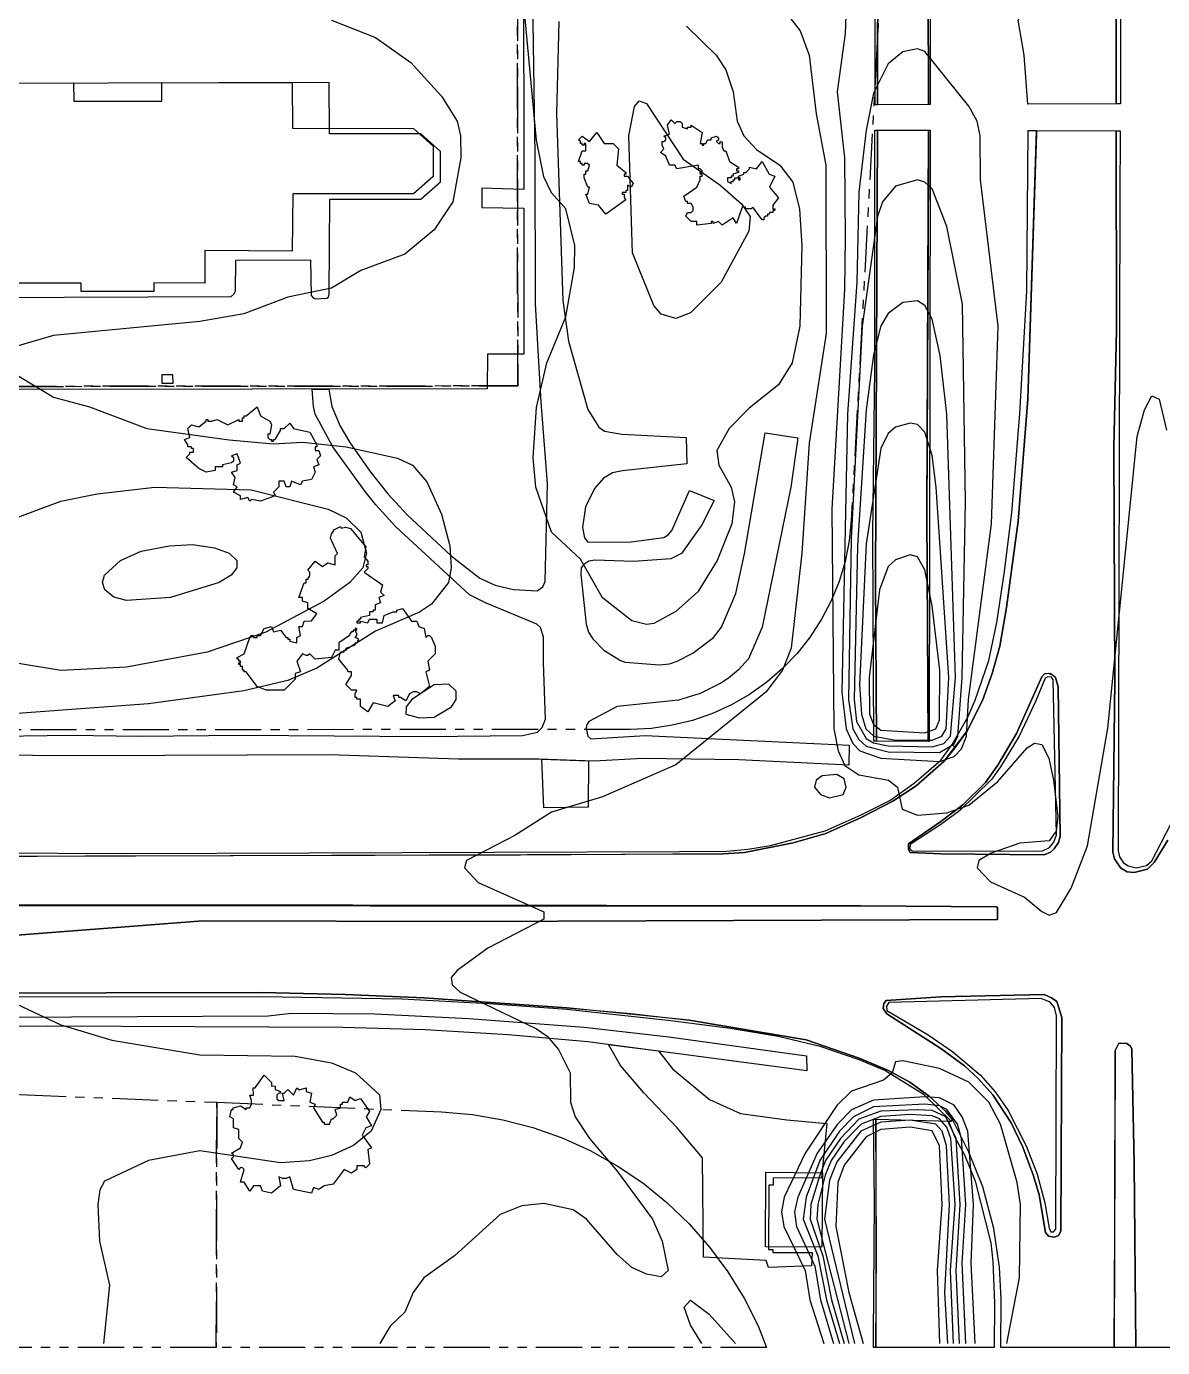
# Model space of a CAD drawing. Header units: metres. Extents: x -550 to 550, y -500 to 950.
# Drawn here: x -14.1 to 142.2, y -500 to -318.1 of the extents above; entities that cross this region are included whole.
import ezdxf

# ---------------------------------------------------------------- set-up
doc = ezdxf.new("R2010")
doc.units = ezdxf.units.M
doc.header["$LTSCALE"] = 2
doc.linetypes.add('PHANTOM', pattern=[6.35, 3.175, -0.635, 0.635, -0.635, 0.635, -0.635])
for name, color, linetype in [('SITE-BLDG-EXIST', 7, 'CONTINUOUS'), ('SITE-PARKING', 250, 'CONTINUOUS'), ('SITE-PATH', 84, 'CONTINUOUS'), ('SITE-PROPERTY', 7, 'PHANTOM'), ('SITE-ROAD-CURB', 7, 'CONTINUOUS'), ('SITE-ROAD-GRAVEL', 32, 'CONTINUOUS'), ('SITE-ROAD-PAVED', 7, 'CONTINUOUS'), ('SITE-TREE-CANOPY', 94, 'CONTINUOUS'), ('TOPO-CONTOUR-MAJOR', 8, 'CONTINUOUS'), ('TOPO-CONTOUR-MINOR', 9, 'CONTINUOUS')]:
    doc.layers.add(name, color=color, linetype=linetype)

msp = doc.modelspace()

# ---------------------------------------------------------------- linework, layer by layer
at = {"layer": 'SITE-BLDG-EXIST'}
msp.add_lwpolyline([(-19.58, -325.95), (-7.65, -325.88), (-7.6, -328.43), (4.48, -328.42), (4.49, -325.87), (22.42, -325.89), (22.49, -332.16), (39.15, -332.17), (41.86, -334.6), (41.86, -338.78), (39.15, -341.16), (22.51, -341.17), (22.43, -349.07), (10.41, -348.97), (10.41, -353.47), (3.42, -353.45), (3.42, -354.61), (-6.61, -354.61), (-6.61, -353.47), (-19.53, -353.46)], dxfattribs=at)
msp.add_lwpolyline([(95.34, -486.2), (87.56, -486.15), (87.61, -475.87), (95.4, -475.93)], close=True, dxfattribs=at)
at = {"layer": 'SITE-PARKING'}
for points in [[(54.23, -276.33), (54.32, -340.56), (48.52, -340.41), (48.53, -343.07), (54.32, -343.17), (54.32, -363.26), (49.31, -363.25), (49.27, -368.01), (-47.82, -368.14)], [(-20.43, -355.44), (14.03, -355.3), (14.47, -354.96), (14.62, -354.58), (14.69, -350.3), (24.96, -350.27), (25.05, -355.17), (25.36, -355.56), (25.66, -355.62), (27.22, -355.56), (27.45, -355.38), (27.55, -354.98), (27.62, -341.92), (40.15, -341.92), (42.86, -339.53), (42.86, -335.35), (40.16, -332.92), (27.58, -332.91), (27.51, -325.87), (-18.12, -325.97)]]:
    msp.add_lwpolyline(points, dxfattribs=at)
msp.add_lwpolyline([(4.52, -367.25), (6.04, -367.25), (6.02, -366.09), (4.51, -366.11)], close=True, dxfattribs=at)
at = {"layer": 'SITE-PATH'}
for points in [[(-21.1, -415.88), (-8.04, -415.71), (1.34, -415.85), (15.68, -415.71), (40.75, -415.87), (54.13, -415.73), (56.21, -415.27), (56.83, -414.65), (57.3, -413.51), (57.01, -405.7), (57.03, -402.18), (56.6, -400.89), (56.11, -400.43), (49.03, -397.48), (46.83, -396.36), (36.66, -386.99), (33.93, -384), (32.47, -382.16), (28.04, -376.01), (25.62, -371.49), (25.36, -370.44), (25.18, -368.07), (27.47, -368.06), (27.88, -370.44), (29.06, -373.16), (30.37, -375.39), (33.14, -379.36), (35.62, -382.49), (38.25, -385.35), (44.32, -391.02), (48.25, -394.1), (50.38, -395.06), (52.89, -395.66), (56.16, -395.83), (56.91, -395.29), (57.25, -394.55), (57.58, -381.04), (56.71, -369.86), (55.93, -356.32), (55.86, -335.85), (55.41, -305.23)], [(59.11, -317.46), (58.79, -330.12), (59.66, -355.87), (60.46, -361.45), (63.14, -370.85), (64.65, -373.28), (65.43, -373.84), (67.81, -374.27), (76.64, -374.72), (76.75, -378.36), (67.9, -379.33), (66.52, -379.57), (65.29, -380.32), (64.04, -381.75), (62.81, -384.27), (62.37, -387.12), (62.67, -388.54), (63.12, -389.13), (69.07, -389.06), (73.58, -388.47), (74.18, -388.11), (74.68, -387.5), (77.09, -382.03), (80.5, -383.41), (78.82, -386.75), (76.02, -390.71), (74.54, -391.43), (69.42, -391.78), (64.07, -391.59), (63.25, -391.73), (62.56, -392.18), (62.19, -392.66), (62.14, -393.6), (62.89, -400.4), (63.21, -401.5), (63.83, -402.45), (65.34, -404.01), (67.6, -405.44), (68.27, -405.65), (72.98, -406.03), (74.35, -405.86), (75.42, -405.49), (77.55, -404.43), (80.43, -402.24), (81.5, -400.83), (83.49, -396.18), (84.66, -390.73), (87.54, -374.08), (92.04, -374.75), (91.06, -381.56), (87.13, -400.82), (85.25, -405.21), (83.85, -406.71), (82.47, -407.87), (81.44, -408.55), (78.58, -409.98), (75.61, -410.87), (67.15, -411.76), (63.28, -413.81), (62.94, -414.32), (62.88, -414.76), (63.12, -415.84), (63.53, -416.21), (70.99, -415.74), (99.1, -417.07), (99.04, -419.84), (83.88, -419.08), (70.65, -418.91), (64.01, -419.28), (56.39, -418.99), (45.31, -418.98), (27.55, -418.39), (-6.35, -418.55), (-48.08, -418.25)]]:
    msp.add_lwpolyline(points, dxfattribs=at)
at = {"layer": 'SITE-PROPERTY'}
for points in [[(108.46, -218.79), (99.37, -386.08), (99.08, -388.95), (98.52, -391.77), (97.69, -394.53), (96.61, -397.21), (95.28, -399.75), (93.71, -402.18), (91.93, -404.44), (89.93, -406.52), (87.74, -408.41), (85.39, -410.08), (82.89, -411.52), (80.27, -412.72), (77.53, -413.66), (74.73, -414.34), (71.87, -414.76), (68.98, -414.9), (-51.87, -415.02)], [(53.38, -275.67), (53.48, -367.62), (-53.48, -367.72)], [(-53.48, -367.72), (53.48, -367.62), (53.38, -275.67)]]:
    msp.add_lwpolyline(points, dxfattribs=at)
for points in [[(-43.95, -458.28), (-15.02, -465.17), (12.06, -466.24), (12, -500), (-44.06, -500)], [(-43.95, -458.28), (-15.02, -465.17), (12.06, -466.24), (12, -500), (-44.06, -500)], [(12.06, -466.24), (42.99, -467.56), (47.24, -467.92), (51.44, -468.64), (55.56, -469.71), (59.58, -471.13), (63.46, -472.88), (67.17, -474.96), (70.7, -477.34), (74, -480.02), (77.08, -482.97), (79.88, -486.16), (82.41, -489.58), (84.63, -493.21), (86.54, -497.01), (87.73, -500), (12, -500)]]:
    msp.add_lwpolyline(points, close=True, dxfattribs=at)
at = {"layer": 'SITE-ROAD-CURB'}
for points in [[(143.92, 125.54), (141.77, 101.99), (140.39, 81.65), (140, 71.35), (139.5, 44.25), (139.41, 27.33), (138.95, -158.99), (138.48, -181.51), (136.86, -230.74), (136.47, -275.22), (136.41, -328.8), (135.82, -328.8), (135.81, -276.62), (136.05, -245.91), (136.69, -215.33), (138.25, -163.61), (138.69, -13.24), (138.68, 37.97), (138.85, 56.07), (139.39, 76.65), (140.31, 93.8), (142.26, 117.21)], [(103.1, -260.51), (102.99, -328.93), (102.65, -328.93), (102.73, -260.31)], [(110.33, -260.38), (110.25, -328.9), (109.98, -328.9), (109.93, -296.39)], [(142.92, -430.15), (141.06, -433.21), (140.13, -434.16), (138.3, -434.6), (137.34, -434.51), (136.42, -433.96), (135.61, -432.74), (135.35, -431.8), (135.65, -408.06), (135.49, -376.08), (135.89, -359.92), (135.83, -332.52), (136.39, -332.52), (136.32, -341.85), (136.08, -431.62), (136.27, -432.44), (136.85, -433.26), (137.46, -433.67), (138.57, -433.94), (139.99, -433.66), (140.74, -432.98), (143.34, -427.93)], [(-28.39, -431.84), (-0.62, -431.98), (75.75, -431.72), (82.23, -431.67), (85.14, -431.39), (88.26, -430.9), (95.79, -428.88), (100.73, -426.65), (104.68, -424.69), (108.04, -422.31), (111.7, -419.12), (113.26, -417), (113.68, -417.4), (112.16, -419.29), (108.3, -422.65), (105.1, -424.77), (100.73, -427.03), (95.87, -429.21), (91.36, -430.54), (84.67, -431.85), (81.76, -432.05), (53.86, -432.21), (-26.12, -432.41)], [(-217.73, -451.64), (18.25, -451.13), (29.75, -451.38), (40.56, -451.85), (60.25, -453.21), (69.04, -454.03), (77.06, -454.91), (93.16, -457.62), (100.48, -460.15), (104.48, -461.86), (107.44, -463.45), (110.07, -465.38), (112.33, -467.44), (113.29, -468.62), (113.1, -468.82), (109.39, -465.21), (103.98, -461.86), (100.47, -460.4), (95.07, -458.54), (89.32, -457.16), (82.72, -456.08), (74.53, -455.01), (60.22, -453.47), (49.52, -452.67), (37.52, -452.04), (18.26, -451.7), (-216.29, -451.98)]]:
    msp.add_lwpolyline(points, dxfattribs=at)
for points in [[(102.83, -416.53), (102.47, -416.53), (102.35, -388.07), (102.62, -365.28), (102.63, -332.39), (102.97, -332.39), (102.72, -394.14)], [(110.24, -336.34), (110.09, -416.59), (109.95, -416.59), (109.79, -385.28), (109.98, -332.41), (110.25, -332.42)], [(124.84, -332.82), (123.66, -369.43), (122.33, -386.22), (120.74, -398.11), (119.8, -403.43), (118.77, -407.22), (117.42, -410.93), (115.32, -415.11), (113.68, -417.4), (113.26, -417), (115.4, -413.21), (116.42, -410.86), (118.3, -405.4), (119.42, -400.17), (120.39, -393.49), (121.49, -385.1), (122.58, -371.4), (123.53, -354.57), (123.7, -332.47), (124.84, -332.47)], [(127.48, -407.75), (127.85, -409.04), (128.14, -429.64), (127.9, -430.46), (127.3, -431.35), (126.81, -431.81), (125.93, -432.16), (111.69, -432.03), (107.49, -431.86), (107.24, -431.44), (107.23, -430.67), (111.7, -427.6), (114.73, -425.29), (117.86, -422.21), (119.54, -419.84), (122.11, -415.45), (125.61, -407.68), (125.96, -407.24), (126.49, -407.14), (127.22, -407.47)], [(107.74, -431.61), (125, -431.67), (125.7, -431.6), (126.67, -431.14), (127.24, -430.44), (127.6, -429.4), (127.14, -408.1), (126.94, -407.73), (126.41, -407.67), (126.06, -407.87), (124.74, -411.05), (122.46, -415.82), (119.92, -420.06), (118.68, -421.79), (114.27, -426.09), (111.7, -428.01), (107.49, -430.76), (107.41, -431.35)], [(33.17, -439.18), (100.64, -439.19), (119.35, -439.35), (119.48, -439.41), (119.5, -441.05), (46.87, -441.35), (10.16, -441.25), (-21.42, -443.7), (-35.09, -444.53), (-214.72, -444.87), (-218.92, -444.74), (-219.39, -444.61), (-219.68, -443.94), (-219.57, -443.26), (-219.18, -443.07), (-218.33, -443.04), (-169.77, -442.9), (-164.45, -442.69), (-157.76, -442.27), (-131.79, -439.98), (-119.1, -439.32), (-110.15, -439.15), (-84.86, -439.12)], [(127.64, -452.37), (128.36, -454.55), (128.2, -483.97), (127.87, -484.56), (127.36, -484.81), (126.51, -484.65), (126.09, -484.14), (125.23, -478.99), (124.46, -476.38), (123, -472.42), (121.38, -469.04), (118.85, -465.2), (116.83, -462.95), (114.94, -461.2), (111.68, -458.82), (104.28, -454.08), (103.78, -453.33), (103.85, -452.65), (104.19, -452.22), (111.69, -451.7), (125.92, -451.39), (126.93, -451.84)], [(126.85, -484.06), (127.19, -484.06), (127.52, -483.71), (127.63, -454.34), (127.33, -453.2), (126.76, -452.44), (125.51, -451.95), (104.53, -452.48), (104.2, -452.99), (104.28, -453.58), (109.95, -456.94), (113.33, -459.29), (117.14, -462.48), (119.19, -464.81), (120.96, -467.35), (123.42, -472.24), (124.96, -476.12), (125.99, -480.08), (126.6, -483.54)], [(46.74, -454.7), (62.62, -455.91), (74.29, -457.21), (93.22, -459.84), (93.28, -461.92), (63.14, -457.93), (52.16, -456.96), (40.75, -456.25), (29.43, -455.95), (-11.28, -455.74), (-36.06, -455.88), (-42.31, -456.05), (-168.74, -456.17), (-168.11, -454.78), (-131.01, -454.72), (-128.13, -454.53), (-119.21, -454.51), (-119.21, -454.64), (-112.63, -454.68), (-35.04, -454.62), (19.12, -454.32), (22.33, -453.95), (33.82, -454.08)], [(135.64, -483.85), (135.7, -459.11), (136.21, -458.08), (137.31, -458.16), (137.81, -458.5), (137.99, -458.92), (138.3, -474.64), (138.53, -500), (135.57, -500)], [(102.43, -498.47), (102.55, -479.89), (102.43, -468.57), (102.75, -468.57), (102.75, -500), (102.43, -500)]]:
    msp.add_lwpolyline(points, close=True, dxfattribs=at)
at = {"layer": 'SITE-ROAD-GRAVEL'}
msp.add_lwpolyline([(95.29, -476.66), (88.62, -476.63), (88.61, -477.62), (88.03, -477.63), (87.98, -486.51), (88.56, -486.51), (88.56, -486.9), (93.98, -486.93), (93.9, -488.76), (87.99, -488.96), (87.65, -488.03), (79.03, -487.55), (78.89, -473.87), (75.42, -469.75), (70.84, -464.95), (67.61, -461.17), (65.98, -458.28), (72.84, -459.16), (74.79, -461.64), (79.87, -465.84), (84.11, -467.77), (90.52, -468.67), (96.02, -469.16)], close=True, dxfattribs=at)
at = {"layer": 'SITE-ROAD-PAVED'}
for points in [[(138.68, 37.97), (138.69, -13.24), (138.25, -163.61), (136.69, -215.33), (136.05, -245.91), (135.81, -276.62), (135.82, -328.8), (123.67, -328.84), (123.15, -322.11), (122.32, -317.27), (124.36, -313.62), (124.79, -299.72), (125, -246.17), (125.36, -231.35), (124.68, -230.24), (124.51, -228.8), (125.44, -227.53), (125.62, -216.1), (126.76, -182.34), (127.28, -117.28), (127.51, -50.82), (127.53, -16.72), (127.3, 8.08), (127.4, 47.33)], [(109.93, -296.39), (109.98, -328.9), (102.99, -328.93), (103.1, -260.51)], [(-26.12, -432.41), (81.76, -432.05), (84.67, -431.85), (91.36, -430.54), (95.87, -429.21), (100.73, -427.03), (105.1, -424.77), (108.3, -422.65), (112.16, -419.29), (115.32, -415.11), (117.42, -410.93), (118.77, -407.22), (119.8, -403.43), (120.74, -398.11), (122.33, -386.22), (123.66, -369.43), (124.84, -332.47), (135.83, -332.52), (135.89, -359.92), (135.49, -376.08), (135.65, -408.06), (135.35, -431.8), (135.61, -432.74), (136.42, -433.96), (137.34, -434.51), (138.3, -434.6), (140.13, -434.16), (141.06, -433.21), (142.92, -430.15)], [(155.19, -500), (138.53, -500), (138.3, -474.64), (137.99, -458.92), (137.81, -458.5), (137.31, -458.16), (136.21, -458.08), (135.7, -459.11), (135.57, -500), (119.96, -500), (120, -493.28), (119.76, -488.92), (118.99, -483.61), (117.46, -477.87), (115.56, -473.1), (113.29, -468.62), (112.33, -467.44), (110.07, -465.38), (107.44, -463.45), (104.48, -461.86), (100.48, -460.15), (93.16, -457.62), (77.06, -454.91), (60.25, -453.21), (40.56, -451.85), (29.75, -451.38), (18.25, -451.13), (-217.73, -451.64)]]:
    msp.add_lwpolyline(points, dxfattribs=at)
for points in [[(109.98, -337.34), (109.79, -385.28), (109.95, -416.59), (102.83, -416.53), (102.72, -394.14), (102.97, -332.39), (109.98, -332.41)], [(126.72, -407.19), (125.96, -407.24), (125.61, -407.68), (122.11, -415.45), (119.54, -419.84), (117.86, -422.21), (114.73, -425.29), (111.7, -427.6), (107.23, -430.67), (107.24, -431.44), (107.49, -431.86), (111.69, -432.03), (125.93, -432.16), (126.81, -431.81), (127.3, -431.35), (127.9, -430.46), (128.14, -429.64), (127.85, -409.04), (127.48, -407.75)], [(57.08, -425.72), (56.8, -419), (63.22, -419.25), (63.16, -425.62)], [(-128.54, -439.78), (-157.76, -442.27), (-164.45, -442.69), (-169.77, -442.9), (-218.33, -443.04), (-219.18, -443.07), (-219.57, -443.26), (-219.68, -443.94), (-219.39, -444.61), (-218.92, -444.74), (-214.72, -444.87), (-35.09, -444.53), (-21.42, -443.7), (10.16, -441.25), (46.87, -441.35), (119.5, -441.05), (119.48, -439.41), (119.35, -439.35), (100.64, -439.19), (-4.17, -439.07), (-110.15, -439.15), (-119.1, -439.32)], [(127.36, -484.81), (127.87, -484.56), (128.2, -483.97), (128.36, -454.55), (127.64, -452.37), (126.93, -451.84), (125.92, -451.39), (111.69, -451.7), (104.19, -452.22), (103.85, -452.65), (103.78, -453.33), (104.28, -454.08), (111.68, -458.82), (114.94, -461.2), (116.83, -462.95), (118.85, -465.2), (121.38, -469.04), (123, -472.42), (124.46, -476.38), (125.23, -478.99), (126.09, -484.14), (126.51, -484.65)], [(102.85, -486.34), (102.75, -468.57), (113.1, -468.82), (112.81, -468.99), (113.64, -471.02), (114.94, -473.47), (116.44, -477.07), (118.57, -485.58), (118.86, -488.17), (119.06, -493.87), (119.05, -500), (102.75, -500)]]:
    msp.add_lwpolyline(points, close=True, dxfattribs=at)
at = {"layer": 'SITE-TREE-CANOPY'}
for points in [[(83.85, -338.74), (84.6, -338.49), (84.6, -338.24), (84.85, -338.24), (85.35, -337.74), (85.35, -337.49), (86.35, -337.74), (87.1, -336.74), (88.09, -338.49), (88.85, -338.74), (88.1, -340.24), (89.35, -341.74), (88.59, -342.74), (88.59, -343.24), (88.85, -343.24), (88.85, -343.49), (88.6, -343.49), (88.6, -343.74), (88.1, -343.74), (88.09, -343.99), (87.85, -343.99), (87.85, -344.24), (87.6, -344.24), (87.35, -344.49), (87.35, -344.74), (87.1, -344.74), (85.85, -342.99), (85.6, -343.24), (84.85, -343.24), (84.84, -342.99), (84.35, -342.99), (83.6, -345.24), (83.1, -344.49), (81.6, -345.49), (81.1, -344.98), (80.35, -345.24), (80.35, -344.99), (80.1, -344.99), (80.1, -345.24), (78.1, -345.49), (78.1, -344.99), (77.35, -344.99), (76.6, -344.24), (76.85, -343.74), (77.35, -343.75), (77.6, -343.49), (77.6, -342.99), (77.35, -342.49), (76.85, -342.49), (76.85, -342.24), (76.6, -342.24), (76.35, -341.49), (78.1, -340.24), (78.6, -339.24), (78.6, -338.74), (78.85, -338.74), (78.85, -338.49), (78.6, -338.49), (78.6, -338.24), (78.85, -338.24), (78.85, -337.99), (78.6, -337.74), (78.35, -337.74), (78.35, -337.24), (75.35, -337.74), (75.1, -337.23), (74.35, -337.25), (73.85, -335.99), (73.1, -335.49), (73.6, -334.99), (73.34, -334.49), (73.35, -333.98), (73.6, -333.98), (73.85, -333.74), (73.84, -333.48), (73.6, -333.24), (74.35, -332.98), (74.1, -331.74), (74.6, -330.99), (75.1, -331.5), (75.35, -331.24), (75.85, -331.24), (76.09, -331.49), (76.1, -331.99), (76.84, -332.24), (76.85, -331.99), (77.35, -331.99), (77.35, -331.74), (78.85, -332.73), (78.6, -334.24), (78.85, -334.24), (78.85, -334.49), (79.1, -334.49), (79.1, -334.24), (79.35, -334.24), (79.6, -333.74), (80.09, -333.74), (80.09, -333.49), (80.85, -333.24), (81.1, -333.49), (81.1, -333.74), (80.85, -333.99), (81.1, -334.24), (81.35, -334.24), (81.34, -333.99), (81.6, -334), (81.6, -334.74), (81.85, -335.24), (82.09, -335.24), (82.6, -336.74), (83.85, -337.49), (83.85, -337.74), (83.6, -337.74), (83.6, -337.99), (83.85, -337.99), (83.85, -338.24), (83.09, -338.49), (83.1, -338.74), (82.85, -338.74), (82.85, -338.99), (82.35, -338.99), (82.35, -339.49), (82.85, -339.74), (82.85, -339.49), (83.1, -339.49), (83.1, -339.24), (83.35, -339.24), (83.35, -338.99), (83.85, -338.99)], [(65.35, -334.24), (66.6, -334.24), (67.35, -334.99), (67.1, -337.24), (68.35, -338.24), (68.35, -338.49), (68.1, -338.49), (68.1, -338.74), (68.6, -338.74), (69.35, -339.74), (69.09, -340.24), (68.6, -339.99), (68.6, -340.74), (68.35, -340.74), (68.35, -340.99), (67.85, -340.99), (67.85, -341.24), (68.1, -341.24), (68.1, -341.74), (68.35, -341.99), (65.6, -343.99), (64.6, -342.74), (63.35, -342.49), (62.85, -341.23), (63.1, -341.23), (63.35, -340.25), (63.1, -340.24), (62.6, -338.99), (62.6, -338.49), (62.85, -338.49), (62.85, -337.99), (63.1, -337.99), (63.35, -337.24), (63.09, -336.99), (62.6, -336.99), (62.6, -337.24), (62.35, -337.24), (62.35, -336.98), (62.1, -336.98), (62.1, -336.74), (61.84, -336.74), (62.35, -335.24), (62.85, -335.24), (62.85, -334.24), (62.6, -334.24), (62.6, -334.49), (62.35, -334.49), (62.35, -334.24), (62.1, -334.24), (62.1, -333.99), (61.85, -333.74), (62.35, -333.24), (63.35, -333.99), (64.35, -332.74)], [(83.84, -339.24), (84.1, -339.24), (84.1, -338.99), (83.85, -338.99)], [(19.6, -372.99), (19.35, -374.24), (19.09, -374.24), (19.09, -374.49), (19.1, -374.74), (19.35, -374.99), (19.6, -374.99), (19.6, -375.24), (19.85, -375.24), (19.85, -374.99), (20.1, -374.99), (20.84, -373.74), (20.84, -373.49), (21.35, -373.49), (22.1, -372.74), (22.6, -373.49), (24.85, -373.99), (25.85, -375.74), (25.85, -375.99), (25.6, -375.99), (25.6, -376.49), (26.1, -376.49), (26.35, -377.24), (25.85, -377.74), (26.1, -378.48), (25.35, -378.74), (25.6, -379.48), (25.1, -380.49), (23.85, -380.74), (23.59, -381.24), (22.35, -380.74), (22.1, -381.49), (21.6, -381.49), (21.35, -380.74), (20.6, -380.74), (20.6, -381.49), (19.85, -382.24), (20.1, -382.74), (18.1, -383.49), (16.85, -383.24), (16.6, -383.49), (16.34, -382.99), (15.35, -383.24), (15.35, -382.74), (14.35, -382.24), (14.85, -381.5), (14.35, -381.24), (14.6, -380.24), (14.09, -379.49), (14.85, -379.24), (14.85, -378.49), (15.35, -378.24), (14.85, -376.99), (14.1, -377.24), (14.35, -377.49), (14.35, -377.99), (14.1, -378.23), (12.85, -378.49), (12.85, -378.74), (11.85, -378.74), (11.85, -379.24), (10.6, -379.49), (9.6, -378.99), (7.85, -377.49), (8.35, -376.99), (8.35, -376.74), (8.84, -376.74), (8.85, -376.24), (8.6, -376.24), (8.6, -375.99), (8.09, -375.99), (8.09, -375.74), (7.6, -374.99), (8.35, -374.73), (8.1, -373.49), (8.6, -372.99), (9.6, -373.23), (10.6, -372.49), (10.6, -372.23), (10.85, -372.23), (10.84, -372.49), (11.35, -372.49), (12.1, -372.24), (13.6, -372.99), (15.09, -372.24), (15.1, -372.49), (15.6, -372.49), (15.6, -371.99), (15.85, -371.99), (15.85, -371.74), (16.1, -371.74), (17.6, -370.49), (18.1, -371.74), (19.35, -372.49)], [(30.84, -401.24), (30.85, -401.49), (30.6, -401.49), (30.35, -401.74), (30.34, -401.99), (28.85, -402.99), (28.85, -403.99), (28.35, -403.99), (27.85, -404.99), (25.6, -405.24), (24.85, -404.49), (24.6, -404.75), (24.35, -404.74), (23.84, -404.49), (23.1, -405.49), (23.6, -406.99), (22.85, -407.23), (22.85, -407.99), (21.35, -409.49), (18.84, -409.49), (17.6, -408.99), (16.1, -406.99), (15.85, -406.99), (15.85, -406.74), (15.6, -406.74), (15.6, -406.24), (15.34, -406.23), (15.34, -405.99), (15.1, -405.99), (15.1, -405.75), (15.35, -405.73), (15.35, -405.49), (15.1, -405.49), (15.1, -405.24), (14.85, -405.24), (14.85, -404.99), (15.85, -404.49), (16.6, -402.24), (16.85, -401.99), (17.1, -401.99), (17.1, -402.24), (17.34, -402.24), (17.6, -402.24), (17.6, -401.99), (18.1, -401.99), (18.6, -400.99), (19.6, -400.75), (19.85, -401.49), (20.85, -401.24), (21.6, -402.24), (21.85, -402.24), (21.85, -402.49), (22.1, -402.49), (22.1, -402.74), (23.1, -402.99), (23.1, -402.24), (23.6, -401.99), (23.35, -400.74), (23.85, -400.74), (24.1, -399.99), (25.1, -399.98), (25.85, -398.98), (24.6, -398.24), (24.6, -397.49), (23.85, -397.24), (23.85, -396.74), (23.35, -396.73), (24.1, -394.74), (24.35, -394.74), (24.35, -394.24), (24.6, -394.24), (24.85, -393.74), (24.85, -393.24), (24.6, -392.99), (25.6, -391.74), (26.6, -392.49), (27.34, -391.99), (28.35, -392.24), (28.35, -390.99), (28.66, -390.68), (27.71, -388.59), (27.85, -388), (28.18, -387.57), (28.1, -387.49), (29.1, -386.99), (29.2, -387.21), (29.77, -387.07), (30.46, -387.26), (32.59, -389.75), (32.33, -391.14), (32.84, -391.74), (32.85, -392.24), (32.6, -392.24), (32.6, -392.49), (32.85, -392.49), (32.85, -392.74), (32.35, -393.24), (34.85, -394.99), (34.59, -395.99), (35.1, -396.49), (34.35, -396.74), (34.6, -397.49), (33.85, -397.74), (33.85, -398.49), (33.6, -398.49), (33.6, -398.74), (33.1, -398.74), (33.09, -399.24), (31.85, -399.49), (31.85, -399.74), (31.6, -399.74), (31.6, -399.99), (31.34, -399.99), (31.34, -400.24), (31.85, -400.24), (31.85, -399.99), (32.85, -400.24), (33.1, -399.74), (34.1, -399.74), (34.1, -400.24), (34.85, -400.24), (35.1, -399.24), (36.35, -398.74), (36.85, -398.74), (36.85, -398.49), (37.6, -398.24), (38.85, -399.99), (39.6, -399.99), (39.85, -400.74), (40.6, -401), (40.85, -402.24), (41.1, -401.99), (41.35, -401.99), (41.6, -402.24), (42.1, -403.49), (42.1, -404.49), (41.1, -405.49), (41.35, -406.74), (40.84, -406.99), (41.35, -408.99), (40.1, -409.99), (39.6, -409.74), (39.1, -409.74), (38.6, -409.99), (38.1, -410.99), (37.35, -410.49), (37.1, -410.49), (37.1, -410.23), (36.35, -410.24), (36.6, -410.99), (35.6, -411.73), (33.6, -411.24), (32.85, -412.49), (31.85, -411.74), (31.85, -410.74), (31.34, -410.74), (31.34, -410.49), (31.1, -410.49), (31.1, -409.99), (31.35, -409.49), (30.59, -409.49), (29.84, -408.73), (30.6, -407.49), (30.6, -406.99), (30.1, -406.99), (30.1, -406.74), (28.84, -405.24), (29.1, -404.24), (29.6, -404.24), (29.6, -403.98), (29.85, -403.98), (29.85, -403.74), (31.09, -403.24), (31.09, -402.99), (31.35, -402.99), (31.6, -402.49), (31.1, -402.24), (31.35, -401.98), (31.35, -401.74), (31.1, -401.24)], [(31.35, -401.24), (31.35, -400.99), (31.1, -400.99), (31.1, -401.24)], [(19.6, -463.99), (20.1, -464), (20.1, -464.48), (20.84, -464.74), (20.85, -464.99), (20.6, -464.99), (20.34, -465.24), (20.34, -465.74), (20.6, -465.99), (21.35, -465.99), (21.1, -464.99), (21.35, -464.99), (21.85, -464.49), (22.6, -465.24), (23.1, -464.24), (23.34, -464.49), (23.6, -464.49), (24.35, -464.23), (24.35, -464.73), (25.1, -464.99), (24.85, -466.24), (25.6, -466.49), (25.35, -466.99), (26.6, -468.99), (26.85, -468.99), (26.85, -469.24), (27.59, -469.24), (27.85, -468.49), (28.09, -468.49), (28.6, -467.99), (28.35, -467.24), (29.1, -466.99), (29.09, -466.49), (29.35, -466.49), (29.35, -466.24), (30.1, -466.24), (30.35, -465.49), (31.1, -465.99), (31.85, -465.73), (33.1, -467.49), (32.6, -468.24), (33.35, -469.49), (32.59, -469.74), (32.09, -470.74), (33.35, -472.49), (32.85, -472.74), (33.1, -474.74), (32.59, -475.24), (32.35, -474.99), (31.34, -474.99), (31.35, -475.49), (30.6, -475.99), (29.6, -475.49), (28.1, -477.49), (26.85, -477.74), (26.1, -478.24), (25.35, -477.98), (25.1, -478.74), (22.6, -478.24), (22.1, -476.49), (21.6, -476.74), (21.1, -476.74), (20.6, -476.49), (20.85, -477.75), (19.6, -478.74), (18.35, -478.49), (18.1, -477.74), (17.1, -477.74), (16.6, -478.48), (15.85, -477.24), (15.35, -477.24), (15.85, -475.49), (15.6, -475.24), (15.35, -475.23), (15.1, -475.49), (14.1, -473.99), (14.35, -473.74), (14.35, -473.49), (14.1, -473.24), (15.35, -472.49), (15.6, -471.74), (15.1, -471.24), (15.1, -469.98), (14.35, -469.74), (14.35, -468.49), (13.84, -468.24), (14.1, -467.24), (14.34, -467.24), (14.34, -466.99), (15.35, -466.74), (16.1, -467.24), (16.1, -466.99), (16.6, -466.99), (16.85, -466.49), (16.85, -465.99), (16.59, -465.24), (17.1, -465.24), (17.09, -464.24), (17.35, -464.24), (18.6, -462.49), (19.6, -463.49)]]:
    msp.add_lwpolyline(points, close=True, dxfattribs=at)
at = {"layer": 'TOPO-CONTOUR-MAJOR'}
for points in [[(91.04, -317.08), (92.35, -318.76), (93.6, -322.11), (94.54, -330.17), (95.88, -337.23), (95.91, -360.4), (93.58, -375.52), (92.55, -390.63), (91.08, -403.73), (89.89, -406.75), (87.61, -409.78), (75.22, -419.8), (65.15, -424.2), (58.1, -426.3), (53.06, -429.5), (46.44, -432.95), (46.15, -433.96), (48.02, -435.97), (57.08, -440), (57.05, -441.01), (49.37, -445.04), (45.12, -448.07), (44.32, -449.07), (44.47, -450.08), (45.54, -451.09), (56.05, -456.13), (57.51, -457.13), (59.1, -458.96), (60.67, -462.17), (60.72, -466.2), (61.37, -468.22), (63.34, -471.24), (67.16, -475.72), (72, -482.32), (73.34, -485.35), (74.16, -489.38), (73.21, -490.27), (71.19, -489.9), (69.18, -488.96), (67.16, -487.19), (62.94, -482.32), (61.12, -481.03), (57.09, -480.15), (54.06, -480.51), (51.04, -481.69), (44.79, -487.36), (40.57, -490.38), (39.08, -492.4), (37.94, -495.13), (35.93, -497.04), (34.51, -499.45)], [(113.46, -499.45), (113.03, -489.38), (113.65, -480.31), (113.06, -471.24), (112.51, -469.66), (111.5, -468.52), (110.49, -468.1), (107.47, -467.93), (103.44, -468.17), (100.73, -469.23), (98.4, -471.64), (96.61, -474.26), (95.76, -476.28), (94.76, -480.31), (94.65, -482.32), (99.06, -499.45)], [(78.82, -499.45), (77.24, -496.92), (76.36, -494.42), (77.24, -493.48), (79.81, -495.42), (83.45, -499.45)]]:
    msp.add_lwpolyline(points, dxfattribs=at)
for points in [[(105.45, -373.32), (104.45, -374.16), (103.44, -376.22), (101.42, -389.34), (100.52, -408.77), (100.76, -412.8), (101.38, -414.81), (102.47, -415.82), (105.45, -416.39), (110.49, -416.37), (111.82, -415.82), (112.42, -414.81), (112.78, -407.76), (111.07, -381.56), (110.49, -377.21), (109.48, -373.98), (108.48, -372.94), (107.47, -372.76)], [(41.97, -408.75), (38.92, -410.78), (38.13, -411.79), (38.09, -412.8), (39.96, -413.32), (41.97, -413.24), (44.37, -411.79), (45, -410.78), (45, -409.65), (43.99, -408.66)]]:
    msp.add_lwpolyline(points, close=True, dxfattribs=at)
at = {"layer": 'TOPO-CONTOUR-MINOR'}
for points in [[(76.7, -318.08), (80.78, -322.11), (82.11, -324.13), (83.1, -327.15), (83.67, -331.18), (84.61, -333.2), (86.31, -335.08), (89.53, -337.23), (91.35, -339.56), (92.27, -343.27), (92.55, -348.31), (92.3, -359.4), (91.26, -364.43), (89.37, -367.46), (85.3, -370.68), (82.56, -373.5), (80.89, -376.52), (81.16, -378.54), (82.83, -381.56), (83.3, -383.58), (82.92, -386.6), (80.9, -391.64), (78.25, -395.97), (75.22, -398.66), (72.2, -400.34), (71.19, -400.48), (69.18, -399.94), (65.15, -396.77), (62.13, -391.47), (58.1, -387.76), (55.96, -381.56), (55.62, -377.53), (56.08, -370.57), (57.46, -364.43), (60.11, -358.1), (61.29, -351.33), (61.34, -348.31), (60.11, -343.26), (58.1, -341.02), (57.09, -338.84), (56.08, -333.79), (53.06, -301.73)], [(98.72, -314.05), (98.54, -319.09), (97.41, -327.15), (98.42, -336.22), (98.52, -347.3), (98.44, -354.36), (96.72, -384.59), (96.98, -414.81), (97.57, -417.84), (98.47, -419.85), (100.42, -421.17), (104.49, -421.87), (105.75, -422.87), (106.38, -425.9), (108.48, -426.72), (112.51, -426.39), (115.53, -425.31), (119.56, -422.07), (123.59, -417.45), (124.6, -416.81), (125.61, -416.98), (126.54, -418.84), (127.2, -421.87), (127.8, -426.91), (127.57, -428.92), (126.61, -430.22), (122.58, -430.55), (118.62, -431.94), (116.94, -432.95), (116.68, -433.96), (118.55, -435.88), (123.2, -437.99), (125.61, -439.98), (126.61, -440.48), (127.62, -440.09), (129.64, -436.77), (131.89, -430.94), (134.67, -414.71), (138.7, -374.6), (139.71, -370.9), (140.72, -368.97), (141.73, -369.46), (142.73, -373.71)], [(27.87, -317.26), (33.91, -319.64), (38.75, -323.12), (42.98, -327.74), (45.12, -331.18), (45.6, -333.2), (45.65, -336.22), (44.56, -342.27), (41.97, -346.15), (37.94, -349.5), (31.9, -351.72), (27.87, -354.18), (21.82, -355.41), (15.78, -357.7), (9.73, -358.73), (-10.42, -360.66), (-20.5, -363.63)], [(-16.47, -365.48), (-10.42, -369.18), (-5.44, -370.48), (2.46, -373.5), (13.76, -375.06), (19.81, -375.58), (23.84, -375.38), (29.88, -376), (36.94, -377.55), (39, -378.54), (40.97, -380.81), (42.98, -385.26), (44.12, -389.62), (44.3, -392.65), (43.94, -394.66), (41.62, -397.68), (39.96, -398.76), (33.91, -401.37), (25.85, -406.46), (21.82, -408.16), (15.78, -409.59), (2.68, -411.39), (-26.54, -413.55)], [(-15.46, -452.74), (-9.41, -455.59), (-2.36, -457.7), (9.73, -459.68), (22.83, -459.9), (27.87, -460.78), (31.17, -462.17), (34.47, -465.19), (34.63, -467.21), (33.33, -470.23), (30.89, -472.19), (27.87, -473.57), (24.84, -474.3), (20.81, -474.56), (9.73, -472.93), (2.68, -474.23), (-3.37, -477.11), (-4.05, -478.29), (-4.29, -480.31), (-4.09, -485.35), (-2.69, -491.39), (-3.53, -499.45)], [(120.76, -499.45), (122.53, -490.38), (122.68, -480.31), (122.22, -477.29), (119.93, -469.23), (118.32, -466.2), (115.53, -463.48), (111.5, -461.58), (106.46, -460.54), (105.45, -460.65), (105.01, -462.17), (103.8, -463.18), (99.41, -464.69), (97.39, -466.68), (93.05, -473.26), (90.12, -479.3), (89.76, -481.32), (90.08, -483.33), (93.05, -489.38), (93.69, -493.41), (95.58, -499.45)], [(116.42, -499.45), (115.89, -488.37), (116.21, -480.31), (115.39, -470.23), (114.65, -468.22), (113.51, -466.64), (111.5, -465.61), (109.48, -465.49), (102.43, -465.92), (99.41, -467.28), (97.48, -469.23), (94.67, -473.26), (92, -479.3), (91.57, -481.32), (91.85, -483.33), (94.37, -488.8), (95.16, -493.41), (96.94, -499.45)], [(115.15, -499.45), (114.62, -488.37), (115.14, -480.31), (114.55, -471.24), (114.01, -469.23), (112.51, -467.23), (111.5, -466.72), (109.48, -466.49), (102.43, -466.87), (99.68, -468.22), (97.75, -470.23), (95.04, -474.26), (93.15, -479.3), (92.74, -482.32), (94.75, -487.36), (95.96, -493.41), (97.74, -499.45)], [(114.25, -499.45), (113.79, -489.38), (114.35, -480.31), (113.8, -471.24), (112.39, -468.22), (110.49, -467.35), (108.48, -467.25), (103.44, -467.47), (100.42, -468.57), (97.87, -471.24), (95.83, -474.26), (95.03, -476.28), (93.81, -480.31), (93.7, -482.32), (95.48, -487.36), (96.67, -493.41), (98.41, -499.45)], [(112.64, -499.45), (112.24, -492.4), (112.88, -480.31), (112.49, -472.25), (111.89, -470.23), (111, -469.23), (107.47, -468.68), (103.44, -468.95), (100.69, -470.23), (97.39, -474.43), (96.38, -476.96), (95.69, -482.32), (99.83, -499.45)], [(111.54, -499.45), (111.23, -489.38), (111.87, -480.31), (111.52, -472.25), (110.49, -470.17), (107.47, -469.64), (103.44, -470), (101.42, -471.01), (98.4, -474.91), (97.51, -477.29), (97.26, -483.33), (99.06, -492.4), (101, -499.45)]]:
    msp.add_lwpolyline(points, dxfattribs=at)
for points in [[(106.46, -321.65), (104.45, -323.29), (102.43, -327.33), (101.42, -332.4), (100.42, -340.94), (100.12, -353.35), (98.87, -371.49), (98.06, -409.78), (98.66, -414.81), (99.58, -416.83), (100.55, -417.84), (103.44, -418.87), (111.5, -419.3), (113.51, -418.65), (114.52, -417.57), (115.23, -415.82), (115.51, -410.78), (118.67, -386.6), (119.57, -359.4), (117.14, -339.24), (117.11, -333.2), (116.71, -331.18), (115.53, -329.09), (109.48, -321.59), (108.48, -321.2)], [(69.53, -329.17), (70.19, -328.38), (71.19, -328.75), (76.23, -336.41), (81.27, -339.93), (84.29, -342.55), (85.44, -344.28), (85.28, -346.3), (81.45, -353.35), (77.24, -357.57), (75.22, -358.32), (73.21, -357.75), (72.2, -356.57), (69.27, -349.32), (68.76, -333.2)], [(105.45, -340.13), (103.66, -342.27), (102.98, -344.28), (100.89, -359.4), (99.35, -388.62), (98.98, -410.78), (99.61, -414.81), (100.42, -416.31), (101.42, -417.22), (104.45, -417.98), (111.5, -418.1), (113.51, -416.89), (114.02, -415.82), (114.64, -407.76), (115.09, -383.58), (114.7, -356.37), (112.51, -345.67), (110.49, -340.49), (109.48, -339.56), (108.48, -339.26)], [(106.46, -356.14), (104.45, -357.63), (103.44, -359.37), (102.43, -363.34), (101.42, -370.9), (100.25, -389.62), (99.76, -410.78), (100.11, -413.81), (101.42, -416.16), (102.43, -416.75), (104.45, -417.16), (110.49, -417.28), (112.13, -416.83), (113.02, -415.82), (113.71, -407.76), (112.54, -371.49), (111.62, -363.43), (110.49, -358.45), (109.48, -356.57), (108.48, -355.92)], [(3.55, -381.56), (16.78, -381.94), (27.38, -384.59), (29.88, -385.79), (31.9, -387.76), (32.67, -390.63), (32.17, -392.65), (30.38, -394.66), (26.86, -397.25), (18.8, -401.54), (10.74, -404.27), (-0.35, -406.34), (-9.41, -406.8), (-15.77, -405.75), (-22.2, -402.72), (-24.93, -400.71), (-27.82, -397.68), (-28.46, -395.67), (-27.35, -392.65), (-25.19, -390.63), (-20.48, -387.61), (-9.41, -383.48), (-4.38, -382.47)], [(5.58, -389.62), (8.72, -389.47), (11.75, -389.9), (13.76, -390.66), (14.8, -391.64), (14.84, -392.65), (14.02, -393.65), (12.37, -394.66), (5.7, -396.76), (-0.35, -397.16), (-2.09, -396.68), (-3.33, -395.67), (-3.65, -394.66), (-3.37, -393.65), (-1.19, -391.64), (1.67, -390.38)], [(105.45, -391.55), (104.45, -392.48), (103.25, -395.67), (101.83, -407.76), (101.87, -412.8), (102.43, -414.25), (103.44, -414.99), (109.48, -415.36), (110.99, -414.81), (111.5, -413.65), (111.54, -406.75), (110.49, -397.88), (109.48, -392.92), (108.48, -391.15), (107.47, -390.85)], [(95.38, -421.28), (94.52, -421.87), (94.3, -422.87), (95.14, -423.88), (96.38, -424.32), (98.27, -423.88), (98.67, -422.87), (98.4, -421.69), (97.39, -421.09)]]:
    msp.add_lwpolyline(points, close=True, dxfattribs=at)

doc.saveas('drawing.dxf')
